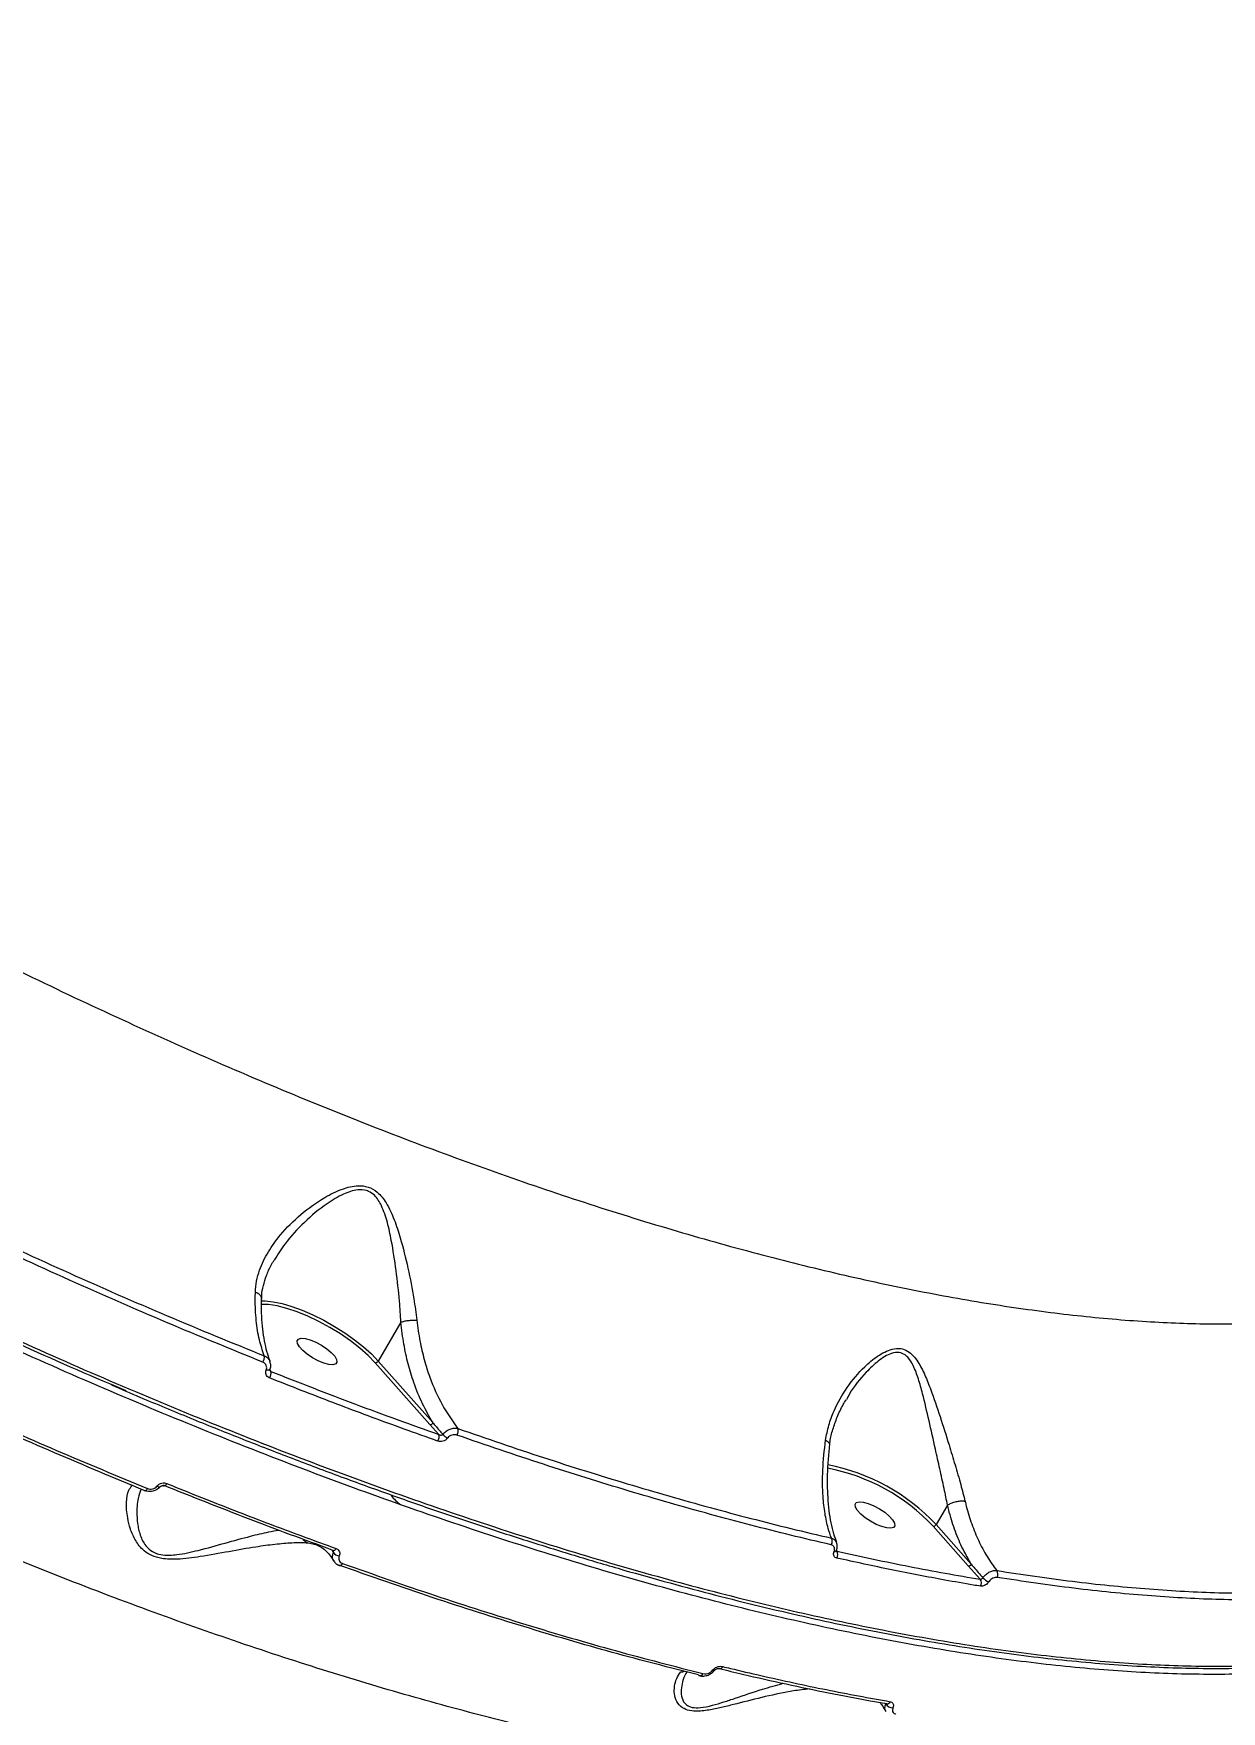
# Model space of a CAD drawing. Header units: millimetres. Extents: x -7245 to 6306, y -6696 to 5973.
# Drawn here: x 2476.9 to 2712.3, y -2432.2 to -2099.7 of the extents above; entities that cross this region are included whole.
import ezdxf

# ---------------------------------------------------------------- set-up
doc = ezdxf.new("R2010")
doc.units = ezdxf.units.MM
for name, color, linetype in [('DIKOM_ОБЪЕКТ', 7, 'Continuous'), ('DIKOM_РАЗМЕР_ЗОНА', 7, 'Continuous'), ('DIKOM_РАЗМЕР_ОБЪЕКТА', 7, 'Continuous')]:
    doc.layers.add(name, color=color, linetype=linetype)
doc.styles.add('style1', font='arial.ttf', dxfattribs={"width": 0.8})
doc.dimstyles.new('1-50', dxfattribs={"dimtxt": 300, "dimasz": 200, "dimexe": 100, "dimexo": 0, "dimgap": 100, "dimtad": 1, "dimtxsty": 'style1', "dimcen": 200, "dimclrd": 7, "dimclre": 7, "dimclrt": 7, "dimadec": 1, "dimazin": 2, "dimtfac": 1, "dimtmove": 0, "dimatfit": 2, "dimfxl": 0, "dimlwd": 25, "dimlwe": 18, "dimarcsym": 0})

# ---------------------------------------------------------------- blocks, each defined once
blk = doc.blocks.new('*D10')
at = {"layer": 'Defpoints', "color": 0, "transparency": 16777216}
for p in [(-4365.71, 2792.53), (4306.16, 475.6), (4306.16, -5965.27)]:
    blk.add_point(p, dxfattribs=at)
at = {"layer": 'DIKOM_РАЗМЕР_ОБЪЕКТА', "color": 7, "lineweight": 18, "transparency": 16777216}
for p, q in [((-4365.71, 2792.53), (-4365.71, -6065.27)), ((4306.16, 475.6), (4306.16, -6065.27))]:
    blk.add_line(p, q, dxfattribs=at)
at = {"layer": 'DIKOM_РАЗМЕР_ОБЪЕКТА', "color": 7, "lineweight": 25, "transparency": 16777216}
blk.add_line((-4165.71, -5965.27), (4106.16, -5965.27), dxfattribs=at)
at = {"layer": 'DIKOM_РАЗМЕР_ОБЪЕКТА', "color": 7, "transparency": 16777216}
for points in [[(-4165.71, -5931.93), (-4165.71, -5998.6), (-4365.71, -5965.27)], [(4106.16, -5931.93), (4106.16, -5998.6), (4306.16, -5965.27)]]:
    blk.add_solid(points, dxfattribs=at)
at = {"layer": 'DIKOM_РАЗМЕР_ОБЪЕКТА', "color": 7, "transparency": 16777216, "insert": (-85.78, -5712.1), "char_height": 300, "attachment_point": 5, "style": 'style1'}
blk.add_mtext('8650', dxfattribs=at)
blk = doc.blocks.new('*D12')
at = {"layer": 'Defpoints', "color": 0, "transparency": 16777216}
for p in [(-5865.71, 123.34), (6306.18, -91.92), (6306.18, -6596.14)]:
    blk.add_point(p, dxfattribs=at)
at = {"layer": 'DIKOM_РАЗМЕР_ЗОНА', "color": 7, "lineweight": 18, "transparency": 16777216}
for p, q in [((-5865.71, 123.34), (-5865.71, -6696.14)), ((6306.18, -91.92), (6306.18, -6696.14))]:
    blk.add_line(p, q, dxfattribs=at)
at = {"layer": 'DIKOM_РАЗМЕР_ЗОНА', "color": 7, "lineweight": 25, "transparency": 16777216}
blk.add_line((-5665.71, -6596.14), (6106.18, -6596.14), dxfattribs=at)
at = {"layer": 'DIKOM_РАЗМЕР_ЗОНА', "color": 7, "transparency": 16777216}
for points in [[(-5665.71, -6562.81), (-5665.71, -6629.48), (-5865.71, -6596.14)], [(6106.18, -6562.81), (6106.18, -6629.48), (6306.18, -6596.14)]]:
    blk.add_solid(points, dxfattribs=at)
at = {"layer": 'DIKOM_РАЗМЕР_ЗОНА', "color": 7, "transparency": 16777216, "insert": (-71.19, -6342.97), "char_height": 300, "attachment_point": 5, "style": 'style1'}
blk.add_mtext('12150', dxfattribs=at)

msp = doc.modelspace()

# ---------------------------------------------------------------- linework, layer by layer
at = {"layer": 'DIKOM_ОБЪЕКТ', "color": 7, "linetype": 'Continuous', "lineweight": 15}
for p, q in [((2549.671, -2355.065), (2545.182, -2362.739)), ((2555.432, -2375.332), (2544.582, -2363.074)), ((2545.182, -2362.739), (2556.032, -2374.997)), ((2523.719, -2364.384), (2523.92, -2364.804)), ((2492.235, -2367.317), (2495.19, -2368.56)), ((2557.186, -2377.297), (2555.432, -2375.332)), ((2657.977, -2391.315), (2655.737, -2395.144)), ((2662.102, -2403.348), (2655.137, -2395.479)), ((2655.737, -2395.144), (2662.701, -2403.012)), ((2533.047, -2399.216), (2531.274, -2398.823)), ((2536.283, -2400.663), (2536.042, -2400.18)), ((2635.966, -2400.233), (2636.048, -2400.405)), ((2537.496, -2403.282), (2537.455, -2403.263)), ((2635.943, -2400.3), (2635.937, -2400.311)), ((2664.456, -2405.984), (2662.102, -2403.348))]:
    msp.add_line(p, q, dxfattribs=at)
at = {"layer": 'DIKOM_ОБЪЕКТ', "color": 7, "linetype": 'Continuous', "lineweight": 15, "flags": 128}
for points in [[(2544.582, -2363.074), (2543.191, -2361.643), (2541.555, -2360.193), (2539.714, -2358.76), (2537.712, -2357.376), (2535.597, -2356.076), (2533.421, -2354.891), (2531.235, -2353.85), (2529.094, -2352.978), (2527.048, -2352.297), (2525.148, -2351.823), (2523.438, -2351.565), (2521.961, -2351.533), (2521.954, -2351.534)], [(2521.974, -2350.829), (2522.785, -2350.83), (2524.371, -2350.995), (2526.15, -2351.365), (2528.083, -2351.931), (2530.13, -2352.683), (2532.246, -2353.603), (2534.384, -2354.671), (2536.498, -2355.864), (2538.543, -2357.156), (2540.474, -2358.52), (2542.249, -2359.926), (2543.83, -2361.342), (2545.182, -2362.739)], [(2536.998, -2362.959), (2536.746, -2363.312), (2536.194, -2363.466), (2535.388, -2363.407), (2534.393, -2363.142), (2533.289, -2362.69), (2532.166, -2362.089), (2531.115, -2361.387), (2530.221, -2360.642), (2529.556, -2359.913), (2529.174, -2359.26), (2529.107, -2358.736), (2529.36, -2358.383), (2529.911, -2358.229), (2530.717, -2358.287), (2531.713, -2358.554), (2532.816, -2359.005), (2533.939, -2359.606), (2534.991, -2360.307), (2535.885, -2361.053), (2536.55, -2361.782), (2536.931, -2362.434), (2536.998, -2362.959)], [(2523.707, -2364.439), (2523.662, -2364.5), (2523.58, -2364.546), (2523.465, -2364.573), (2523.323, -2364.58), (2523.159, -2364.566), (2522.979, -2364.53)], [(2499.442, -2388.004), (2499.35, -2388.147), (2499.254, -2388.269), (2499.159, -2388.363), (2499.069, -2388.429), (2498.985, -2388.464), (2498.911, -2388.464), (2498.85, -2388.431), (2498.804, -2388.367)], [(2501.358, -2387.515), (2501.481, -2387.583), (2501.596, -2387.638), (2501.701, -2387.676), (2501.792, -2387.699), (2501.868, -2387.705), (2501.925, -2387.693), (2501.964, -2387.664), (2501.966, -2387.663)], [(2503.307, -2387.016), (2503.211, -2387.164), (2503.112, -2387.288), (2503.013, -2387.384), (2502.919, -2387.448), (2502.833, -2387.478), (2502.757, -2387.471), (2502.749, -2387.468)], [(2647.553, -2395.363), (2647.301, -2395.717), (2646.75, -2395.871), (2645.943, -2395.812), (2644.948, -2395.547), (2643.844, -2395.095), (2642.721, -2394.494), (2641.67, -2393.792), (2640.776, -2393.047), (2640.111, -2392.318), (2639.73, -2391.665), (2639.662, -2391.141), (2639.915, -2390.788), (2640.466, -2390.634), (2641.272, -2390.692), (2642.267, -2390.958), (2643.371, -2391.41), (2644.494, -2392.011), (2645.546, -2392.712), (2646.44, -2393.458), (2647.105, -2394.187), (2647.486, -2394.839), (2647.553, -2395.363)], [(2536.212, -2400.321), (2536.142, -2400.276), (2536.082, -2400.195)], [(2536.817, -2399.888), (2536.719, -2400.035), (2536.615, -2400.158), (2536.509, -2400.25), (2536.405, -2400.31), (2536.307, -2400.335), (2536.218, -2400.324), (2536.212, -2400.321)], [(2538.097, -2402.849), (2538.002, -2402.992), (2537.902, -2403.111), (2537.799, -2403.203), (2537.697, -2403.264), (2537.6, -2403.292), (2537.512, -2403.287), (2537.496, -2403.282)], [(2611.445, -2423.983), (2611.523, -2424.017), (2611.594, -2424.041), (2611.656, -2424.058), (2611.709, -2424.064), (2611.751, -2424.061), (2611.783, -2424.049), (2611.798, -2424.035)]]:
    msp.add_lwpolyline(points, dxfattribs=at)
at = {"layer": 'DIKOM_ОБЪЕКТ', "color": 7, "linetype": 'Continuous', "lineweight": 15}
for centre, radius, start, end in [((2520.749, -2361.943), 1.864, 326.79251, 7.00656), ((2544.621, -2362.439), 0.637, 266.54299, 331.81163), ((2522.184, -2365.103), 1.762, 326.11715, 9.77487), ((2555.471, -2374.699), 0.635, 266.491, 332.00249), ((2559.44, -2376.545), 1.589, 326.90378, 15.10609), ((2555.705, -2377.748), 1.548, 326.2429, 16.94016), ((2560.497, -2375.058), 3.354, 221.05238, 241.57086), ((2626.688, -2422.451), 39.869, 43.23043, 79.05547), ((2627.199, -2421.571), 38.228, 43.04289, 79.43012), ((2554.928, -2383.944), 9, 217.0852, 233.88457), ((2655.176, -2394.844), 0.636, 266.53341, 331.83091), ((2633.838, -2398.462), 1.312, 328.07503, 29.11611), ((2537.702, -2399.627), 1.757, 216.1288, 261.96423), ((2635.602, -2400.029), 0.438, 255.55728, 319.93206), ((2634.96, -2401.083), 1.282, 327.66058, 31.95905), ((2662.141, -2402.714), 0.635, 266.48286, 332.01063), ((2663.477, -2406.718), 1.224, 328.41421, 36.88277), ((2667.67, -2403.063), 3.745, 223.98483, 246.1686), ((2666.737, -2404.97), 1.238, 328.86095, 34.81008), ((2612.82, -2423.014), 0.672, 264.65397, 337.25587), ((2608.944, -2424.672), 0.414, 220.25849, 256.16188), ((2608.895, -2424.401), 0.675, 265.7775, 337.08245), ((2647.142, -2429.792), 1.658, 212.34623, 271.26046), ((2646.019, -2429.947), 0.698, 263.3362, 335.28585)]:
    msp.add_arc(centre, radius, start, end, dxfattribs=at)
for points, knots in [([(2767.884, -2415.022), (2766.153, -2415.745), (2761.453, -2417.709), (2752.91, -2420.299), (2742.015, -2422.586), (2730.118, -2424.105), (2717.295, -2424.865), (2703.6, -2424.855), (2689.067, -2424.07), (2673.706, -2422.496), (2657.558, -2420.149), (2640.679, -2417.047), (2623.15, -2413.203), (2605.051, -2408.635), (2586.434, -2403.349), (2567.32, -2397.341), (2547.751, -2390.635), (2527.789, -2383.258), (2507.532, -2375.244), (2487.07, -2366.633), (2466.721, -2357.554), (2446.521, -2348.043), (2426.508, -2338.142), (2406.484, -2327.768), (2386.536, -2316.964), (2366.75, -2305.779), (2346.937, -2294.091), (2327.139, -2281.899), (2307.4, -2269.212), (2288.024, -2256.226), (2269.1, -2243.002), (2250.717, -2229.6), (2232.938, -2216.062), (2215.806, -2202.406), (2199.333, -2188.659), (2183.57, -2174.864), (2168.581, -2161.083), (2154.457, -2147.386), (2142.035, -2134.678), (2134.678, -2126.612), (2131.395, -2123.012)], [0, 0, 0, 0, 0.0156523, 0.0424896, 0.0694117, 0.0963765, 0.1233418, 0.1502635, 0.1771008, 0.2039381, 0.2308601, 0.2578252, 0.2847902, 0.311712, 0.3385496, 0.365387, 0.3923089, 0.4192737, 0.4462388, 0.4731607, 0.4999982, 0.5258463, 0.5517703, 0.5777323, 0.6036948, 0.6296184, 0.6554669, 0.682304, 0.7092261, 0.7361913, 0.7631561, 0.7900782, 0.8169154, 0.8437533, 0.8706748, 0.8976399, 0.9246056, 0.9515271, 0.9783646, 1, 1, 1, 1]), ([(2313.748, -2189.506), (2318.735, -2193.072), (2328.715, -2200.207), (2344.1, -2210.694), (2359.739, -2220.99), (2375.836, -2231.193), (2392.367, -2241.27), (2409.302, -2251.189), (2426.37, -2260.788), (2444.095, -2270.346), (2462.457, -2279.798), (2481.417, -2289.079), (2500.339, -2297.867), (2519.135, -2306.123), (2537.714, -2313.809), (2555.998, -2320.885), (2573.948, -2327.333), (2591.543, -2333.154), (2608.75, -2338.345), (2625.489, -2342.883), (2641.68, -2346.746), (2657.254, -2349.911), (2672.175, -2352.364), (2686.43, -2354.113), (2699.994, -2355.166), (2712.804, -2355.516), (2724.799, -2355.161), (2736.139, -2354.076), (2746.732, -2352.209), (2756.508, -2349.536), (2765.255, -2346.096), (2772.902, -2341.876), (2779.531, -2336.96), (2782.988, -2333.072), (2784.716, -2331.129)], [0, 0, 0, 0, 0.0277667, 0.0555668, 0.0833658, 0.1111326, 0.1400374, 0.1689799, 0.1979229, 0.2268276, 0.2586372, 0.2905483, 0.3225104, 0.354472, 0.3863823, 0.4181914, 0.4498955, 0.4817, 0.5135557, 0.5454113, 0.5772154, 0.6089195, 0.6405476, 0.6722761, 0.704055, 0.7358346, 0.7675627, 0.7991907, 0.8325937, 0.8660262, 0.8994297, 0.9329432, 0.9664866, 1, 1, 1, 1]), ([(2223.69, -2206.283), (2227.027, -2208.932), (2236.018, -2216.068), (2251.183, -2227.61), (2269.267, -2240.831), (2288.046, -2253.984), (2307.467, -2267.024), (2327.484, -2279.898), (2347.651, -2292.327), (2367.899, -2304.276), (2388.154, -2315.723), (2408.746, -2326.858), (2429.616, -2337.625), (2450.697, -2347.979), (2471.525, -2357.689), (2492.034, -2366.74), (2512.168, -2375.127), (2532.253, -2382.986), (2552.218, -2390.268), (2571.988, -2396.931), (2591.127, -2402.831), (2609.585, -2407.962), (2627.328, -2412.343), (2644.643, -2416.041), (2661.452, -2419.017), (2677.68, -2421.238), (2692.974, -2422.661), (2707.3, -2423.295), (2720.651, -2423.176), (2733.243, -2422.296), (2745.001, -2420.629), (2755.859, -2418.16), (2765.176, -2415.085), (2773.06, -2411.518), (2779.143, -2408.064), (2782.387, -2405.5), (2783.724, -2404.443)], [0, 0, 0, 0, 0.0176799, 0.047632, 0.0776076, 0.1075592, 0.1383813, 0.169228, 0.2000505, 0.2300026, 0.2599774, 0.2899295, 0.3207515, 0.3515985, 0.3824204, 0.4123724, 0.4423474, 0.4722994, 0.5031215, 0.5339685, 0.5647902, 0.5947426, 0.6247173, 0.6546695, 0.6854914, 0.7163386, 0.7471604, 0.7771122, 0.8070873, 0.8370395, 0.8678615, 0.8987082, 0.9295303, 0.955599, 0.9816983, 1, 1, 1, 1]), ([(2683.958, -2444.967), (2680.355, -2445.419), (2673.137, -2446.323), (2661.207, -2446.787), (2648.519, -2446.609), (2635.053, -2445.724), (2620.891, -2444.154), (2606.066, -2441.893), (2590.59, -2438.931), (2574.502, -2435.286), (2557.857, -2430.981), (2540.734, -2426.032), (2523.212, -2420.464), (2505.337, -2414.288), (2487.132, -2407.502), (2468.633, -2400.127), (2449.904, -2392.196), (2431.033, -2383.746), (2412.107, -2374.817), (2393.173, -2365.428), (2374.263, -2355.584), (2355.409, -2345.311), (2336.676, -2334.652), (2318.151, -2323.655), (2299.92, -2312.374), (2282.028, -2300.832), (2264.511, -2289.042), (2247.391, -2277.031), (2230.732, -2264.846), (2214.608, -2252.545), (2199.092, -2240.187), (2185.353, -2228.727), (2173.219, -2218.198), (2166.201, -2211.809), (2162.692, -2208.614)], [0, 0, 0, 0, 0.0315565, 0.0632131, 0.0949195, 0.1266267, 0.1582828, 0.1898396, 0.2213972, 0.2530543, 0.2847622, 0.3164698, 0.3481272, 0.3796851, 0.411265, 0.4429442, 0.4746739, 0.5064042, 0.5380837, 0.5696636, 0.6012947, 0.6330255, 0.6648063, 0.6965878, 0.728318, 0.7599496, 0.7916592, 0.8234672, 0.8553265, 0.8871858, 0.9189951, 0.950705, 0.9753521, 1, 1, 1, 1]), ([(2445.212, -2327.016), (2451.679, -2330.174), (2464.612, -2336.488), (2484.015, -2345.387), (2503.389, -2353.883), (2516.196, -2359.105), (2522.599, -2361.716)], [0, 0, 0, 0, 0.2485964, 0.4971944, 0.7485961, 1, 1, 1, 1]), ([(2522.309, -2362.964), (2515.963, -2360.377), (2503.271, -2355.203), (2483.929, -2346.729), (2464.41, -2337.786), (2451.301, -2331.387), (2444.747, -2328.187)], [0, 0, 0, 0, 0.2485958, 0.4971934, 0.7485963, 1, 1, 1, 1]), ([(2520.832, -2349.104), (2520.893, -2348.364), (2521.015, -2346.883), (2521.789, -2344.181), (2523.29, -2341.067), (2526.002, -2337.337), (2529.712, -2333.607), (2533.943, -2330.569), (2537.832, -2328.632), (2540.815, -2327.885), (2543.251, -2328.141), (2545.253, -2329.3), (2546.98, -2331.585), (2548.408, -2334.701), (2549.792, -2339.043), (2551.125, -2344.31), (2552.198, -2349.861), (2552.644, -2353.261), (2552.828, -2354.663)], [0, 0, 0, 0, 0.0404301, 0.0808834, 0.1509583, 0.2211492, 0.3139191, 0.4066928, 0.4680965, 0.5184362, 0.5509388, 0.5857367, 0.6308315, 0.6892139, 0.7478261, 0.8412653, 0.9345833, 1, 1, 1, 1]), ([(2549.677, -2355.058), (2549.677, -2355.057), (2549.591, -2353.68), (2549.374, -2350.276), (2548.775, -2344.79), (2547.951, -2339.568), (2547.053, -2335.259), (2546.033, -2332.199), (2544.749, -2330.062), (2543.562, -2329.222), (2542.449, -2328.817), (2541.215, -2328.749), (2539.673, -2329.108), (2537.588, -2329.937), (2534.395, -2331.877), (2530.438, -2335.174), (2526.931, -2339.012), (2525.244, -2341.657), (2524.55, -2342.746)], [0, 0, 0, 0, 0.0000731, 0.0791918, 0.1924054, 0.3057435, 0.3751511, 0.4442703, 0.4947922, 0.5237409, 0.5322926, 0.5674043, 0.5959402, 0.6245771, 0.6969683, 0.8091607, 0.9213808, 1, 1, 1, 1]), ([(2492.255, -2367.375), (2492.16, -2367.336), (2485.186, -2364.434), (2471.343, -2358.203), (2450.754, -2348.701), (2437.196, -2341.938), (2430.326, -2338.563), (2430.321, -2338.561)], [0, 0, 0, 0, 0.0046523, 0.3426401, 0.671084, 0.9997831, 1, 1, 1, 1]), ([(2522.091, -2350.374), (2522.09, -2350.157), (2522.086, -2349.301), (2522.389, -2347.764), (2523.01, -2345.764), (2523.748, -2344.076), (2524.356, -2343.082), (2524.557, -2342.754)], [0, 0, 0, 0, 0.0844037, 0.3335476, 0.5946637, 0.8659691, 1, 1, 1, 1]), ([(2522.599, -2361.716), (2522.248, -2360.685), (2521.537, -2358.603), (2520.951, -2354.752), (2520.786, -2351.486), (2520.824, -2349.519), (2520.832, -2349.104)], [0, 0, 0, 0, 0.2991621, 0.6039836, 0.9163708, 1, 1, 1, 1]), ([(2522.026, -2350.343), (2522.035, -2350.29), (2522.068, -2350.078), (2521.835, -2349.71), (2521.423, -2349.365), (2521.045, -2349.183), (2520.872, -2349.118), (2520.832, -2349.104)], [0, 0, 0, 0, 0.1110837, 0.4367814, 0.7626583, 0.9456568, 1, 1, 1, 1]), ([(2523.757, -2362.754), (2523.754, -2362.748), (2523.509, -2362.228), (2523.12, -2360.889), (2522.621, -2358.81), (2522.27, -2356.456), (2522.078, -2353.887), (2522.015, -2351.837), (2522.071, -2350.604), (2522.082, -2350.347)], [0, 0, 0, 0, 0.002452, 0.1910708, 0.3799683, 0.569528, 0.7596902, 0.9500044, 1, 1, 1, 1]), ([(2498.804, -2388.367), (2492.888, -2385.91), (2481.055, -2380.995), (2463.063, -2373.026), (2444.932, -2364.622), (2429.64, -2357.215), (2420.43, -2352.575), (2417.301, -2350.999)], [0, 0, 0, 0, 0.2203099, 0.4406189, 0.6630841, 0.8855459, 1, 1, 1, 1]), ([(2417.756, -2350.547), (2420.892, -2352.127), (2430.063, -2356.748), (2445.272, -2364.117), (2463.385, -2372.52), (2481.478, -2380.542), (2493.454, -2385.517), (2499.442, -2388.004)], [0, 0, 0, 0, 0.1144552, 0.334764, 0.5550785, 0.7775393, 1, 1, 1, 1]), ([(2549.671, -2355.065), (2549.672, -2355.064), (2549.673, -2355.061), (2549.676, -2355.06), (2549.677, -2355.059), (2549.677, -2355.058)], [0, 0, 0, 0, 0.5014978, 0.8596335, 1, 1, 1, 1]), ([(2556.032, -2374.997), (2555.318, -2373.764), (2553.881, -2371.283), (2552.279, -2367.307), (2551.071, -2363.325), (2550.184, -2359.344), (2549.846, -2356.519), (2549.671, -2355.065)], [0, 0, 0, 0, 0.2198817, 0.4427843, 0.6236722, 0.8062597, 1, 1, 1, 1]), ([(2549.677, -2355.058), (2549.89, -2354.984), (2550.316, -2354.836), (2551.141, -2354.688), (2551.966, -2354.622), (2552.526, -2354.634), (2552.786, -2354.659), (2552.828, -2354.663)], [0, 0, 0, 0, 0.2439633, 0.4879607, 0.7320036, 0.9571087, 1, 1, 1, 1]), ([(2552.828, -2354.663), (2553.01, -2356.041), (2553.364, -2358.704), (2554.254, -2362.474), (2555.62, -2366.776), (2557.722, -2371.565), (2559.88, -2374.596), (2560.974, -2376.131)], [0, 0, 0, 0, 0.164797, 0.3184229, 0.4735126, 0.7333067, 1, 1, 1, 1]), ([(2633.813, -2378.416), (2634.003, -2377.427), (2634.382, -2375.45), (2635.727, -2371.901), (2637.977, -2367.876), (2641.022, -2364.26), (2643.665, -2362.025), (2645.534, -2360.907), (2647.093, -2360.295), (2648.682, -2360.16), (2650.1, -2360.681), (2651.214, -2361.642), (2652.37, -2363.208), (2653.52, -2365.461), (2654.93, -2369.071), (2656.514, -2373.687), (2658.1, -2378.76), (2659.489, -2383.304), (2660.599, -2387.109), (2661.196, -2389.461), (2661.477, -2390.57)], [0, 0, 0, 0, 0.0519268, 0.1038985, 0.195155, 0.2864047, 0.3437049, 0.3731349, 0.4024773, 0.4366872, 0.4671149, 0.4969779, 0.5269676, 0.5808869, 0.6349538, 0.7265841, 0.8181393, 0.8810575, 0.9438894, 1, 1, 1, 1]), ([(2522.979, -2364.53), (2523.022, -2364.381), (2523.109, -2364.083), (2523.026, -2363.639), (2522.792, -2363.26), (2522.517, -2363.054), (2522.341, -2362.978), (2522.309, -2362.964)], [0, 0, 0, 0, 0.2363012, 0.4728511, 0.7096707, 0.9467886, 1, 1, 1, 1]), ([(2522.599, -2361.716), (2522.653, -2361.738), (2522.942, -2361.859), (2523.395, -2362.175), (2523.608, -2362.585), (2523.71, -2362.782)], [0, 0, 0, 0, 0.1043876, 0.5693227, 1, 1, 1, 1]), ([(2523.696, -2364.433), (2523.717, -2364.39), (2523.867, -2364.086), (2523.935, -2363.485), (2523.766, -2362.992), (2523.689, -2362.77)], [0, 0, 0, 0, 0.082127, 0.5867652, 1, 1, 1, 1]), ([(2657.981, -2391.31), (2657.981, -2391.31), (2657.786, -2390.272), (2657.281, -2387.847), (2656.465, -2384.121), (2655.443, -2379.589), (2654.329, -2374.532), (2653.231, -2369.903), (2652.249, -2366.258), (2651.368, -2363.873), (2650.447, -2362.299), (2649.514, -2361.397), (2648.386, -2360.931), (2646.952, -2361.134), (2645.544, -2361.813), (2643.811, -2363.027), (2641.351, -2365.419), (2639.163, -2368.031), (2638.138, -2370.03), (2637.936, -2370.424)], [0, 0, 0, 0, 0.000042, 0.0684472, 0.1462267, 0.224101, 0.3377198, 0.4514399, 0.5169475, 0.5822676, 0.6254858, 0.6509456, 0.6844012, 0.7222344, 0.7562168, 0.790361, 0.8594419, 0.97231, 1, 1, 1, 1]), ([(2523.647, -2366.086), (2523.614, -2366.072), (2523.438, -2365.998), (2523.164, -2365.792), (2522.933, -2365.416), (2522.85, -2364.974), (2522.936, -2364.678), (2522.979, -2364.53)], [0, 0, 0, 0, 0.0544535, 0.2911952, 0.5279625, 0.7640097, 1, 1, 1, 1]), ([(2556.992, -2378.608), (2556.436, -2378.411), (2553.653, -2377.426), (2546.75, -2374.939), (2536.216, -2371.022), (2527.838, -2367.732), (2523.647, -2366.086)], [0, 0, 0, 0, 0.0507682, 0.2538453, 0.6266906, 1, 1, 1, 1]), ([(2523.702, -2364.59), (2523.69, -2364.575), (2523.672, -2364.552), (2523.701, -2364.466), (2523.711, -2364.437)], [0, 0, 0, 0, 0.6576742, 1, 1, 1, 1]), ([(2523.701, -2364.59), (2523.72, -2364.626), (2523.762, -2364.707), (2523.85, -2364.771), (2523.909, -2364.799), (2523.92, -2364.804)], [0, 0, 0, 0, 0.3898281, 0.8855014, 1, 1, 1, 1]), ([(2523.92, -2364.804), (2529.514, -2366.996), (2540.713, -2371.386), (2551.691, -2375.325), (2557.186, -2377.297)], [0, 0, 0, 0, 0.49945, 1, 1, 1, 1]), ([(2492.345, -2367.48), (2494.21, -2368.281), (2499.407, -2370.514), (2507.873, -2374.015), (2517.732, -2377.989), (2527.507, -2381.801), (2537.205, -2385.457), (2546.826, -2388.959), (2556.374, -2392.309), (2565.852, -2395.504), (2575.262, -2398.546), (2584.607, -2401.438), (2593.868, -2404.171), (2603.009, -2406.737), (2611.993, -2409.122), (2620.805, -2411.325), (2629.447, -2413.344), (2637.923, -2415.181), (2646.236, -2416.84), (2654.39, -2418.317), (2662.385, -2419.617), (2670.224, -2420.737), (2677.91, -2421.679), (2685.445, -2422.44), (2692.818, -2423.022), (2700.007, -2423.423), (2706.98, -2423.636), (2713.722, -2423.664), (2720.228, -2423.507), (2726.504, -2423.165), (2732.552, -2422.636), (2738.373, -2421.924), (2743.97, -2421.025), (2749.344, -2419.94), (2754.495, -2418.667), (2759.425, -2417.209), (2764.13, -2415.562), (2768.597, -2413.732), (2772.81, -2411.727), (2776.744, -2409.548), (2780.375, -2407.244), (2782.557, -2405.577), (2783.624, -2404.762)], [0, 0, 0, 0, 0.0141505, 0.0394192, 0.0646115, 0.0897569, 0.1148827, 0.1400194, 0.1651852, 0.190409, 0.2157194, 0.241145, 0.2666999, 0.2922524, 0.3176751, 0.3429851, 0.3682112, 0.393382, 0.4185266, 0.4436733, 0.468845, 0.4940668, 0.5193672, 0.5447759, 0.5703205, 0.5958979, 0.6213897, 0.646761, 0.6720405, 0.6972566, 0.7224372, 0.747611, 0.7728029, 0.7980324, 0.8233279, 0.8487157, 0.8742203, 0.899796, 0.9253061, 0.9506602, 0.9758849, 1, 1, 1, 1]), ([(2634.639, -2379.38), (2634.661, -2379.151), (2634.761, -2378.106), (2635.244, -2376.244), (2636.109, -2373.791), (2637.011, -2371.827), (2637.697, -2370.724), (2637.893, -2370.41)], [0, 0, 0, 0, 0.0721488, 0.3298343, 0.6014289, 0.886176, 1, 1, 1, 1]), ([(2556.032, -2374.997), (2556.195, -2375.192), (2556.833, -2375.953), (2557.484, -2376.703), (2557.968, -2377.261)], [0, 0, 0, 0, 0.2564497, 1, 1, 1, 1]), ([(2557.968, -2377.261), (2557.992, -2377.231), (2558.181, -2376.994), (2558.634, -2376.585), (2559.4, -2376.187), (2560.233, -2376.001), (2560.728, -2376.087), (2560.974, -2376.131)], [0, 0, 0, 0, 0.0333261, 0.2663454, 0.5082994, 0.7552412, 1, 1, 1, 1]), ([(2560.974, -2376.131), (2566.644, -2378.074), (2577.984, -2381.961), (2594.646, -2387.152), (2611.005, -2391.848), (2624.43, -2395.346), (2632.308, -2397.195), (2634.984, -2397.824)], [0, 0, 0, 0, 0.2203094, 0.4406217, 0.6630836, 0.8855443, 1, 1, 1, 1]), ([(2558.9, -2378.008), (2558.887, -2378.024), (2558.773, -2378.169), (2558.492, -2378.417), (2558.007, -2378.643), (2557.473, -2378.726), (2557.153, -2378.648), (2556.992, -2378.608)], [0, 0, 0, 0, 0.0299087, 0.2617098, 0.5039395, 0.7520226, 1, 1, 1, 1]), ([(2557.186, -2377.297), (2557.256, -2377.33), (2557.394, -2377.393), (2557.613, -2377.42), (2557.798, -2377.385), (2557.905, -2377.323), (2557.951, -2377.28), (2557.963, -2377.266), (2557.968, -2377.261)], [0, 0, 0, 0, 0.2726691, 0.5326752, 0.7669342, 0.9320441, 0.9744926, 1, 1, 1, 1]), ([(2560.771, -2377.412), (2560.614, -2377.374), (2560.3, -2377.298), (2559.778, -2377.382), (2559.303, -2377.601), (2559.027, -2377.844), (2558.914, -2377.989), (2558.9, -2378.008)], [0, 0, 0, 0, 0.2477293, 0.4957604, 0.7361689, 0.9668255, 1, 1, 1, 1]), ([(2634.951, -2399.156), (2632.269, -2398.526), (2624.423, -2396.684), (2611.073, -2393.206), (2594.735, -2388.523), (2577.986, -2383.312), (2566.509, -2379.379), (2560.771, -2377.412)], [0, 0, 0, 0, 0.114456, 0.3347668, 0.5550763, 0.7775378, 1, 1, 1, 1]), ([(2634.984, -2397.824), (2634.763, -2397.195), (2634.24, -2395.707), (2633.661, -2392.97), (2633.238, -2389.167), (2633.16, -2384.378), (2633.594, -2380.42), (2633.813, -2378.416)], [0, 0, 0, 0, 0.1301483, 0.3081367, 0.4882715, 0.7408681, 1, 1, 1, 1]), ([(2633.813, -2378.416), (2633.835, -2378.427), (2634.053, -2378.542), (2634.388, -2378.792), (2634.63, -2379.114), (2634.597, -2379.294), (2634.586, -2379.35)], [0, 0, 0, 0, 0.0422803, 0.4244833, 0.8206832, 1, 1, 1, 1]), ([(2636.054, -2398.653), (2635.954, -2398.41), (2635.616, -2397.593), (2635.16, -2395.917), (2634.697, -2393.653), (2634.381, -2391.135), (2634.21, -2388.404), (2634.2, -2385.481), (2634.335, -2382.469), (2634.558, -2380.374), (2634.667, -2379.358)], [0, 0, 0, 0, 0.0561038, 0.1893386, 0.3238419, 0.4596599, 0.5965138, 0.7338779, 0.8710247, 1, 1, 1, 1]), ([(2501.358, -2387.515), (2501.489, -2387.383), (2501.742, -2387.127), (2502.267, -2386.923), (2502.811, -2386.867), (2503.141, -2386.966), (2503.307, -2387.016)], [0, 0, 0, 0, 0.2591724, 0.5021357, 0.7511219, 1, 1, 1, 1]), ([(2531.274, -2398.823), (2530.819, -2398.798), (2529.909, -2398.748), (2527.75, -2398.8), (2524.789, -2399.049), (2520.589, -2399.606), (2515.64, -2400.496), (2511.112, -2401.323), (2507.645, -2401.831), (2505.086, -2402.063), (2502.531, -2402.009), (2500.255, -2401.364), (2498.383, -2400.153), (2496.972, -2398.275), (2496.006, -2396.026), (2495.385, -2393.376), (2495.189, -2390.653), (2495.571, -2388.527), (2496.171, -2387.697), (2496.385, -2387.401)], [0, 0, 0, 0, 0.0447815, 0.0895877, 0.1609607, 0.2324541, 0.3238576, 0.4152136, 0.4506009, 0.4859301, 0.5329434, 0.5664234, 0.5998052, 0.6530931, 0.7108079, 0.7686733, 0.8592936, 0.9497958, 1, 1, 1, 1]), ([(2498.196, -2388.112), (2497.97, -2388.704), (2497.427, -2390.129), (2497.309, -2392.748), (2497.512, -2395.46), (2498.019, -2397.39), (2498.732, -2398.846), (2499.508, -2399.87), (2500.731, -2400.772), (2502.777, -2401.298), (2505.1, -2401.167), (2507.426, -2400.754), (2510.668, -2399.977), (2514.91, -2398.789), (2519.54, -2397.497), (2523.105, -2396.643), (2524.799, -2396.338), (2525.436, -2396.224)], [0, 0, 0, 0, 0.0819805, 0.1974083, 0.2695627, 0.3415285, 0.3733379, 0.4050449, 0.4429904, 0.4807149, 0.5356654, 0.5789861, 0.622389, 0.7381805, 0.8540439, 0.9450608, 1, 1, 1, 1]), ([(2501.983, -2387.621), (2501.961, -2387.647), (2501.773, -2387.88), (2501.31, -2388.262), (2500.505, -2388.578), (2499.614, -2388.644), (2499.073, -2388.459), (2498.804, -2388.367)], [0, 0, 0, 0, 0.0301368, 0.2639978, 0.5066754, 0.7544444, 1, 1, 1, 1]), ([(2499.442, -2388.004), (2499.605, -2388.053), (2499.929, -2388.152), (2500.467, -2388.1), (2500.952, -2387.9), (2501.233, -2387.67), (2501.345, -2387.531), (2501.358, -2387.515)], [0, 0, 0, 0, 0.2486211, 0.4974745, 0.7389589, 0.9701006, 1, 1, 1, 1]), ([(2501.968, -2387.666), (2501.983, -2387.646), (2502.022, -2387.596), (2502.138, -2387.516), (2502.29, -2387.449), (2502.464, -2387.421), (2502.63, -2387.426), (2502.71, -2387.457), (2502.748, -2387.472)], [0, 0, 0, 0, 0.1099452, 0.2691444, 0.4382382, 0.6137075, 0.8157083, 1, 1, 1, 1]), ([(2536.082, -2400.195), (2530.568, -2398.168), (2519.528, -2394.111), (2508.281, -2389.608), (2502.652, -2387.355)], [0, 0, 0, 0, 0.499449, 1, 1, 1, 1]), ([(2503.307, -2387.016), (2503.88, -2387.248), (2506.747, -2388.41), (2513.805, -2391.224), (2524.437, -2395.348), (2532.688, -2398.374), (2536.817, -2399.888)], [0, 0, 0, 0, 0.0507704, 0.2538505, 0.6266988, 1, 1, 1, 1]), ([(2657.977, -2391.315), (2657.977, -2391.314), (2657.978, -2391.311), (2657.98, -2391.311), (2657.981, -2391.31)], [0, 0, 0, 0, 0.6838555, 1, 1, 1, 1]), ([(2662.701, -2403.012), (2662.062, -2401.898), (2660.822, -2399.736), (2659.343, -2396.103), (2658.457, -2393.27), (2658.054, -2391.631), (2657.977, -2391.315)], [0, 0, 0, 0, 0.3208006, 0.6223151, 0.9272343, 1, 1, 1, 1]), ([(2661.477, -2390.57), (2661.444, -2390.563), (2661.297, -2390.533), (2660.906, -2390.494), (2660.233, -2390.519), (2659.4, -2390.68), (2658.597, -2390.95), (2658.186, -2391.19), (2657.981, -2391.31)], [0, 0, 0, 0, 0.0349969, 0.1552244, 0.366401, 0.5776114, 0.7888231, 1, 1, 1, 1]), ([(2661.477, -2390.57), (2661.55, -2390.87), (2661.922, -2392.401), (2662.744, -2395.074), (2664.124, -2398.423), (2665.774, -2401.546), (2667.091, -2403.354), (2667.753, -2404.263)], [0, 0, 0, 0, 0.0564125, 0.2883138, 0.5227628, 0.7600041, 1, 1, 1, 1]), ([(2531.274, -2398.823), (2531.234, -2398.809), (2531.058, -2398.743), (2530.674, -2398.521), (2530.329, -2398.252), (2530.204, -2398.005), (2530.202, -2398.001)], [0, 0, 0, 0, 0.0947286, 0.419407, 0.9902705, 1, 1, 1, 1]), ([(2532.986, -2399.216), (2533.065, -2399.237), (2533.532, -2399.36), (2534.237, -2399.813), (2535.142, -2400.621), (2535.833, -2401.46), (2536.201, -2402.147), (2536.331, -2402.392)], [0, 0, 0, 0, 0.0618745, 0.363365, 0.6198601, 0.8646684, 1, 1, 1, 1]), ([(2536.817, -2399.888), (2536.845, -2399.899), (2537.013, -2399.964), (2537.28, -2400.15), (2537.507, -2400.505), (2537.586, -2400.931), (2537.5, -2401.222), (2537.457, -2401.367)], [0, 0, 0, 0, 0.0489169, 0.2870911, 0.5249213, 0.7627605, 1, 1, 1, 1]), ([(2635.493, -2400.453), (2635.538, -2400.316), (2635.629, -2400.043), (2635.58, -2399.667), (2635.399, -2399.367), (2635.16, -2399.212), (2634.993, -2399.167), (2634.951, -2399.156)], [0, 0, 0, 0, 0.2264943, 0.4526391, 0.6823323, 0.9208644, 1, 1, 1, 1]), ([(2634.984, -2397.824), (2635.055, -2397.849), (2635.342, -2397.948), (2635.736, -2398.209), (2635.901, -2398.547), (2635.973, -2398.695)], [0, 0, 0, 0, 0.1567853, 0.6304842, 1, 1, 1, 1]), ([(2635.908, -2400.385), (2635.911, -2400.391), (2635.919, -2400.41), (2635.917, -2400.358), (2635.948, -2400.282), (2635.982, -2400.223), (2635.992, -2400.206)], [0, 0, 0, 0, 0.1582287, 0.5196531, 0.8605304, 1, 1, 1, 1]), ([(2635.935, -2400.296), (2635.953, -2400.261), (2636.09, -2399.991), (2636.186, -2399.444), (2636.068, -2398.973), (2636.012, -2398.745)], [0, 0, 0, 0, 0.0716812, 0.5514753, 1, 1, 1, 1]), ([(2536.399, -2402.338), (2536.346, -2402.262), (2536.156, -2401.994), (2536.081, -2401.398), (2536.216, -2400.908), (2536.283, -2400.663)], [0, 0, 0, 0, 0.1626601, 0.5812307, 1, 1, 1, 1]), ([(2536.212, -2400.324), (2536.23, -2400.331), (2536.284, -2400.352), (2536.284, -2400.357), (2536.285, -2400.371), (2536.286, -2400.376)], [0, 0, 0, 0, 0.2579174, 0.7665917, 1, 1, 1, 1]), ([(2536.283, -2400.663), (2536.297, -2400.616), (2536.325, -2400.523), (2536.318, -2400.42), (2536.29, -2400.38), (2536.287, -2400.375)], [0, 0, 0, 0, 0.4689319, 0.9377682, 1, 1, 1, 1]), ([(2536.385, -2402.351), (2536.52, -2402.553), (2536.798, -2402.967), (2537.26, -2403.172), (2537.497, -2403.277)], [0, 0, 0, 0, 0.4873841, 1, 1, 1, 1]), ([(2537.457, -2401.367), (2537.413, -2401.513), (2537.327, -2401.806), (2537.406, -2402.232), (2537.633, -2402.589), (2537.9, -2402.774), (2538.069, -2402.838), (2538.097, -2402.849)], [0, 0, 0, 0, 0.2378341, 0.4756303, 0.7138973, 0.9520737, 1, 1, 1, 1]), ([(2608.628, -2424.94), (2602.973, -2423.493), (2591.664, -2420.599), (2574.03, -2415.429), (2555.968, -2409.705), (2543.57, -2405.353), (2537.371, -2403.177)], [0, 0, 0, 0, 0.2485948, 0.497192, 0.7485966, 1, 1, 1, 1]), ([(2538.097, -2402.849), (2544.241, -2405.006), (2556.528, -2409.322), (2574.571, -2415.048), (2592.32, -2420.262), (2603.784, -2423.197), (2609.516, -2424.664)], [0, 0, 0, 0, 0.2485987, 0.4971894, 0.7485982, 1, 1, 1, 1]), ([(2636.043, -2401.769), (2636.001, -2401.758), (2635.831, -2401.712), (2635.588, -2401.554), (2635.405, -2401.248), (2635.357, -2400.868), (2635.448, -2400.592), (2635.493, -2400.453)], [0, 0, 0, 0, 0.0795681, 0.3195305, 0.5497302, 0.7746583, 1, 1, 1, 1]), ([(2635.92, -2400.371), (2635.924, -2400.378), (2635.942, -2400.409), (2635.991, -2400.414), (2636.036, -2400.406), (2636.048, -2400.405)], [0, 0, 0, 0, 0.1633235, 0.789733, 1, 1, 1, 1]), ([(2664.52, -2407.36), (2664.053, -2407.282), (2661.721, -2406.894), (2655.904, -2405.876), (2646.938, -2404.16), (2639.676, -2402.567), (2636.043, -2401.769)], [0, 0, 0, 0, 0.0507712, 0.2538538, 0.6266971, 1, 1, 1, 1]), ([(2636.048, -2400.405), (2640.893, -2401.464), (2650.593, -2403.584), (2659.832, -2405.183), (2664.456, -2405.984)], [0, 0, 0, 0, 0.4994536, 1, 1, 1, 1]), ([(2662.701, -2403.012), (2662.865, -2403.207), (2663.612, -2404.1), (2664.377, -2404.978), (2664.975, -2405.664)], [0, 0, 0, 0, 0.2185371, 1, 1, 1, 1]), ([(2664.456, -2405.984), (2664.496, -2405.983), (2664.575, -2405.981), (2664.712, -2405.919), (2664.845, -2405.822), (2664.931, -2405.728), (2664.969, -2405.673), (2664.975, -2405.664)], [0, 0, 0, 0, 0.2382269, 0.4770437, 0.7145111, 0.9517472, 1, 1, 1, 1]), ([(2666.157, -2406.489), (2666.137, -2406.516), (2666.018, -2406.674), (2665.753, -2406.945), (2665.335, -2407.217), (2664.898, -2407.378), (2664.646, -2407.366), (2664.52, -2407.36)], [0, 0, 0, 0, 0.0477414, 0.2856092, 0.523595, 0.7616982, 1, 1, 1, 1]), ([(2664.975, -2405.664), (2665.01, -2405.62), (2665.212, -2405.36), (2665.667, -2404.919), (2666.376, -2404.477), (2667.116, -2404.224), (2667.541, -2404.25), (2667.753, -2404.263)], [0, 0, 0, 0, 0.0484739, 0.286622, 0.5247145, 0.7622485, 1, 1, 1, 1]), ([(2667.797, -2405.61), (2667.671, -2405.605), (2667.419, -2405.595), (2666.983, -2405.756), (2666.564, -2406.03), (2666.296, -2406.302), (2666.177, -2406.462), (2666.157, -2406.489)], [0, 0, 0, 0, 0.2377886, 0.4754657, 0.7132332, 0.9514354, 1, 1, 1, 1]), ([(2667.753, -2404.263), (2672.804, -2405.018), (2682.905, -2406.527), (2697.26, -2407.938), (2711.053, -2408.765), (2719.624, -2408.725), (2723.91, -2408.705)], [0, 0, 0, 0, 0.2485934, 0.4971913, 0.7485935, 1, 1, 1, 1]), ([(2724.083, -2410.063), (2719.837, -2410.084), (2711.344, -2410.124), (2697.584, -2409.309), (2683.153, -2407.904), (2672.915, -2406.374), (2667.797, -2405.61)], [0, 0, 0, 0, 0.2485949, 0.497191, 0.7485957, 1, 1, 1, 1]), ([(2611.445, -2423.983), (2611.562, -2423.857), (2611.795, -2423.608), (2612.286, -2423.352), (2612.83, -2423.21), (2613.222, -2423.225), (2613.417, -2423.269), (2613.439, -2423.274)], [0, 0, 0, 0, 0.2147716, 0.4258591, 0.6816926, 0.9642195, 1, 1, 1, 1]), ([(2613.439, -2423.274), (2613.944, -2423.396), (2616.471, -2424.006), (2623.396, -2425.623), (2634.071, -2427.941), (2642.457, -2429.472), (2646.654, -2430.238)], [0, 0, 0, 0, 0.0441419, 0.2207238, 0.6100179, 1, 1, 1, 1]), ([(2630.652, -2427.697), (2629.605, -2427.818), (2626.757, -2428.147), (2621.888, -2429.202), (2617.274, -2430.362), (2613.754, -2431.263), (2611.222, -2431.825), (2608.826, -2432.17), (2606.787, -2432.058), (2605.19, -2431.408), (2604.218, -2430.188), (2603.798, -2428.674), (2603.851, -2427.106), (2604.242, -2425.605), (2604.824, -2424.759), (2605.115, -2424.336)], [0, 0, 0, 0, 0.0745962, 0.2027743, 0.3309254, 0.3863593, 0.4416919, 0.5043592, 0.5546072, 0.6049045, 0.6787226, 0.7546959, 0.8308664, 0.9154282, 1, 1, 1, 1]), ([(2605.115, -2424.336), (2605.162, -2424.337), (2605.414, -2424.34), (2605.651, -2424.268), (2605.844, -2424.209)], [0, 0, 0, 0, 0.1859953, 1, 1, 1, 1]), ([(2606.371, -2424.291), (2606.296, -2424.4), (2605.883, -2424.999), (2605.473, -2426.229), (2605.141, -2427.909), (2605.278, -2429.507), (2605.944, -2430.788), (2607.294, -2431.443), (2609.14, -2431.477), (2611.334, -2431.004), (2613.663, -2430.306), (2616.969, -2429.192), (2620.924, -2427.831), (2624.048, -2426.971), (2625.415, -2426.594)], [0, 0, 0, 0, 0.0232433, 0.1285152, 0.2212749, 0.3137805, 0.3993379, 0.4552707, 0.5110395, 0.5831972, 0.6498622, 0.7166823, 0.8760896, 1, 1, 1, 1]), ([(2608.848, -2425.06), (2608.912, -2425.079), (2609.249, -2425.182), (2609.903, -2425.157), (2610.726, -2424.912), (2611.388, -2424.518), (2611.665, -2424.161), (2611.774, -2424.02)], [0, 0, 0, 0, 0.0656834, 0.3440181, 0.5995192, 0.842652, 1, 1, 1, 1]), ([(2609.516, -2424.664), (2609.723, -2424.692), (2610.089, -2424.742), (2610.65, -2424.59), (2611.113, -2424.341), (2611.334, -2424.103), (2611.445, -2423.983)], [0, 0, 0, 0, 0.3292059, 0.5797338, 0.7886653, 1, 1, 1, 1]), ([(2611.798, -2424.035), (2611.8, -2424.033), (2611.815, -2424.01), (2611.87, -2423.954), (2611.965, -2423.873), (2612.104, -2423.786), (2612.293, -2423.708), (2612.52, -2423.66), (2612.69, -2423.665), (2612.745, -2423.682), (2612.758, -2423.686)], [0, 0, 0, 0, 0.0066157, 0.0810539, 0.1621011, 0.2752214, 0.4300494, 0.6426814, 0.9210294, 1, 1, 1, 1]), ([(2612.744, -2423.661), (2614.292, -2424.039), (2618.766, -2425.131), (2626.004, -2426.749), (2634.441, -2428.506), (2641.084, -2429.795), (2644.859, -2430.437), (2645.941, -2430.622)], [0, 0, 0, 0, 0.1349369, 0.3899536, 0.644347, 0.8980389, 1, 1, 1, 1]), ([(2644.561, -2430.383), (2644.721, -2430.571), (2645.142, -2431.066), (2645.511, -2431.767), (2645.74, -2432.201)], [0, 0, 0, 0, 0.3794916, 1, 1, 1, 1]), ([(2645.772, -2432.166), (2645.732, -2432.107), (2645.583, -2431.886), (2645.539, -2431.364), (2645.673, -2430.909), (2645.741, -2430.679)], [0, 0, 0, 0, 0.1514066, 0.5720464, 1, 1, 1, 1]), ([(2646.654, -2430.238), (2646.691, -2430.246), (2646.855, -2430.281), (2647.088, -2430.416), (2647.265, -2430.696), (2647.311, -2431.049), (2647.223, -2431.316), (2647.179, -2431.45)], [0, 0, 0, 0, 0.0733718, 0.3226104, 0.5549766, 0.7773452, 1, 1, 1, 1]), ([(2647.179, -2431.45), (2647.134, -2431.585), (2647.045, -2431.855), (2647.092, -2432.213), (2647.269, -2432.499), (2647.506, -2432.637), (2647.674, -2432.671), (2647.712, -2432.679)], [0, 0, 0, 0, 0.2212963, 0.4419655, 0.674608, 0.9252363, 1, 1, 1, 1])]:
    msp.add_open_spline(points, degree=3, knots=knots, dxfattribs=at)

# ---------------------------------------------------------------- dimensions: what is measured, and where the dimension line sits
at = {"layer": 'DIKOM_РАЗМЕР_ЗОНА'}
dim = msp.add_linear_dim(base=(6306.184, -6596.144), p1=(-5865.714, 123.344), p2=(6306.184, -91.922), text='12150', dimstyle='1-50', dxfattribs=at)
dim.commit()
dim.dimension.update_dxf_attribs({"geometry": '*D12', "text_midpoint": (-71.192, -6596.144), "dimtype": 160})
at = {"layer": 'DIKOM_РАЗМЕР_ОБЪЕКТА'}
dim = msp.add_linear_dim(base=(4306.158, -5965.268), p1=(-4365.714, 2792.532), p2=(4306.158, 475.605), text='8650', dimstyle='1-50', dxfattribs=at)
dim.commit()
dim.dimension.update_dxf_attribs({"geometry": '*D10', "text_midpoint": (-85.784, -5965.268), "dimtype": 160})

doc.saveas('drawing.dxf')
